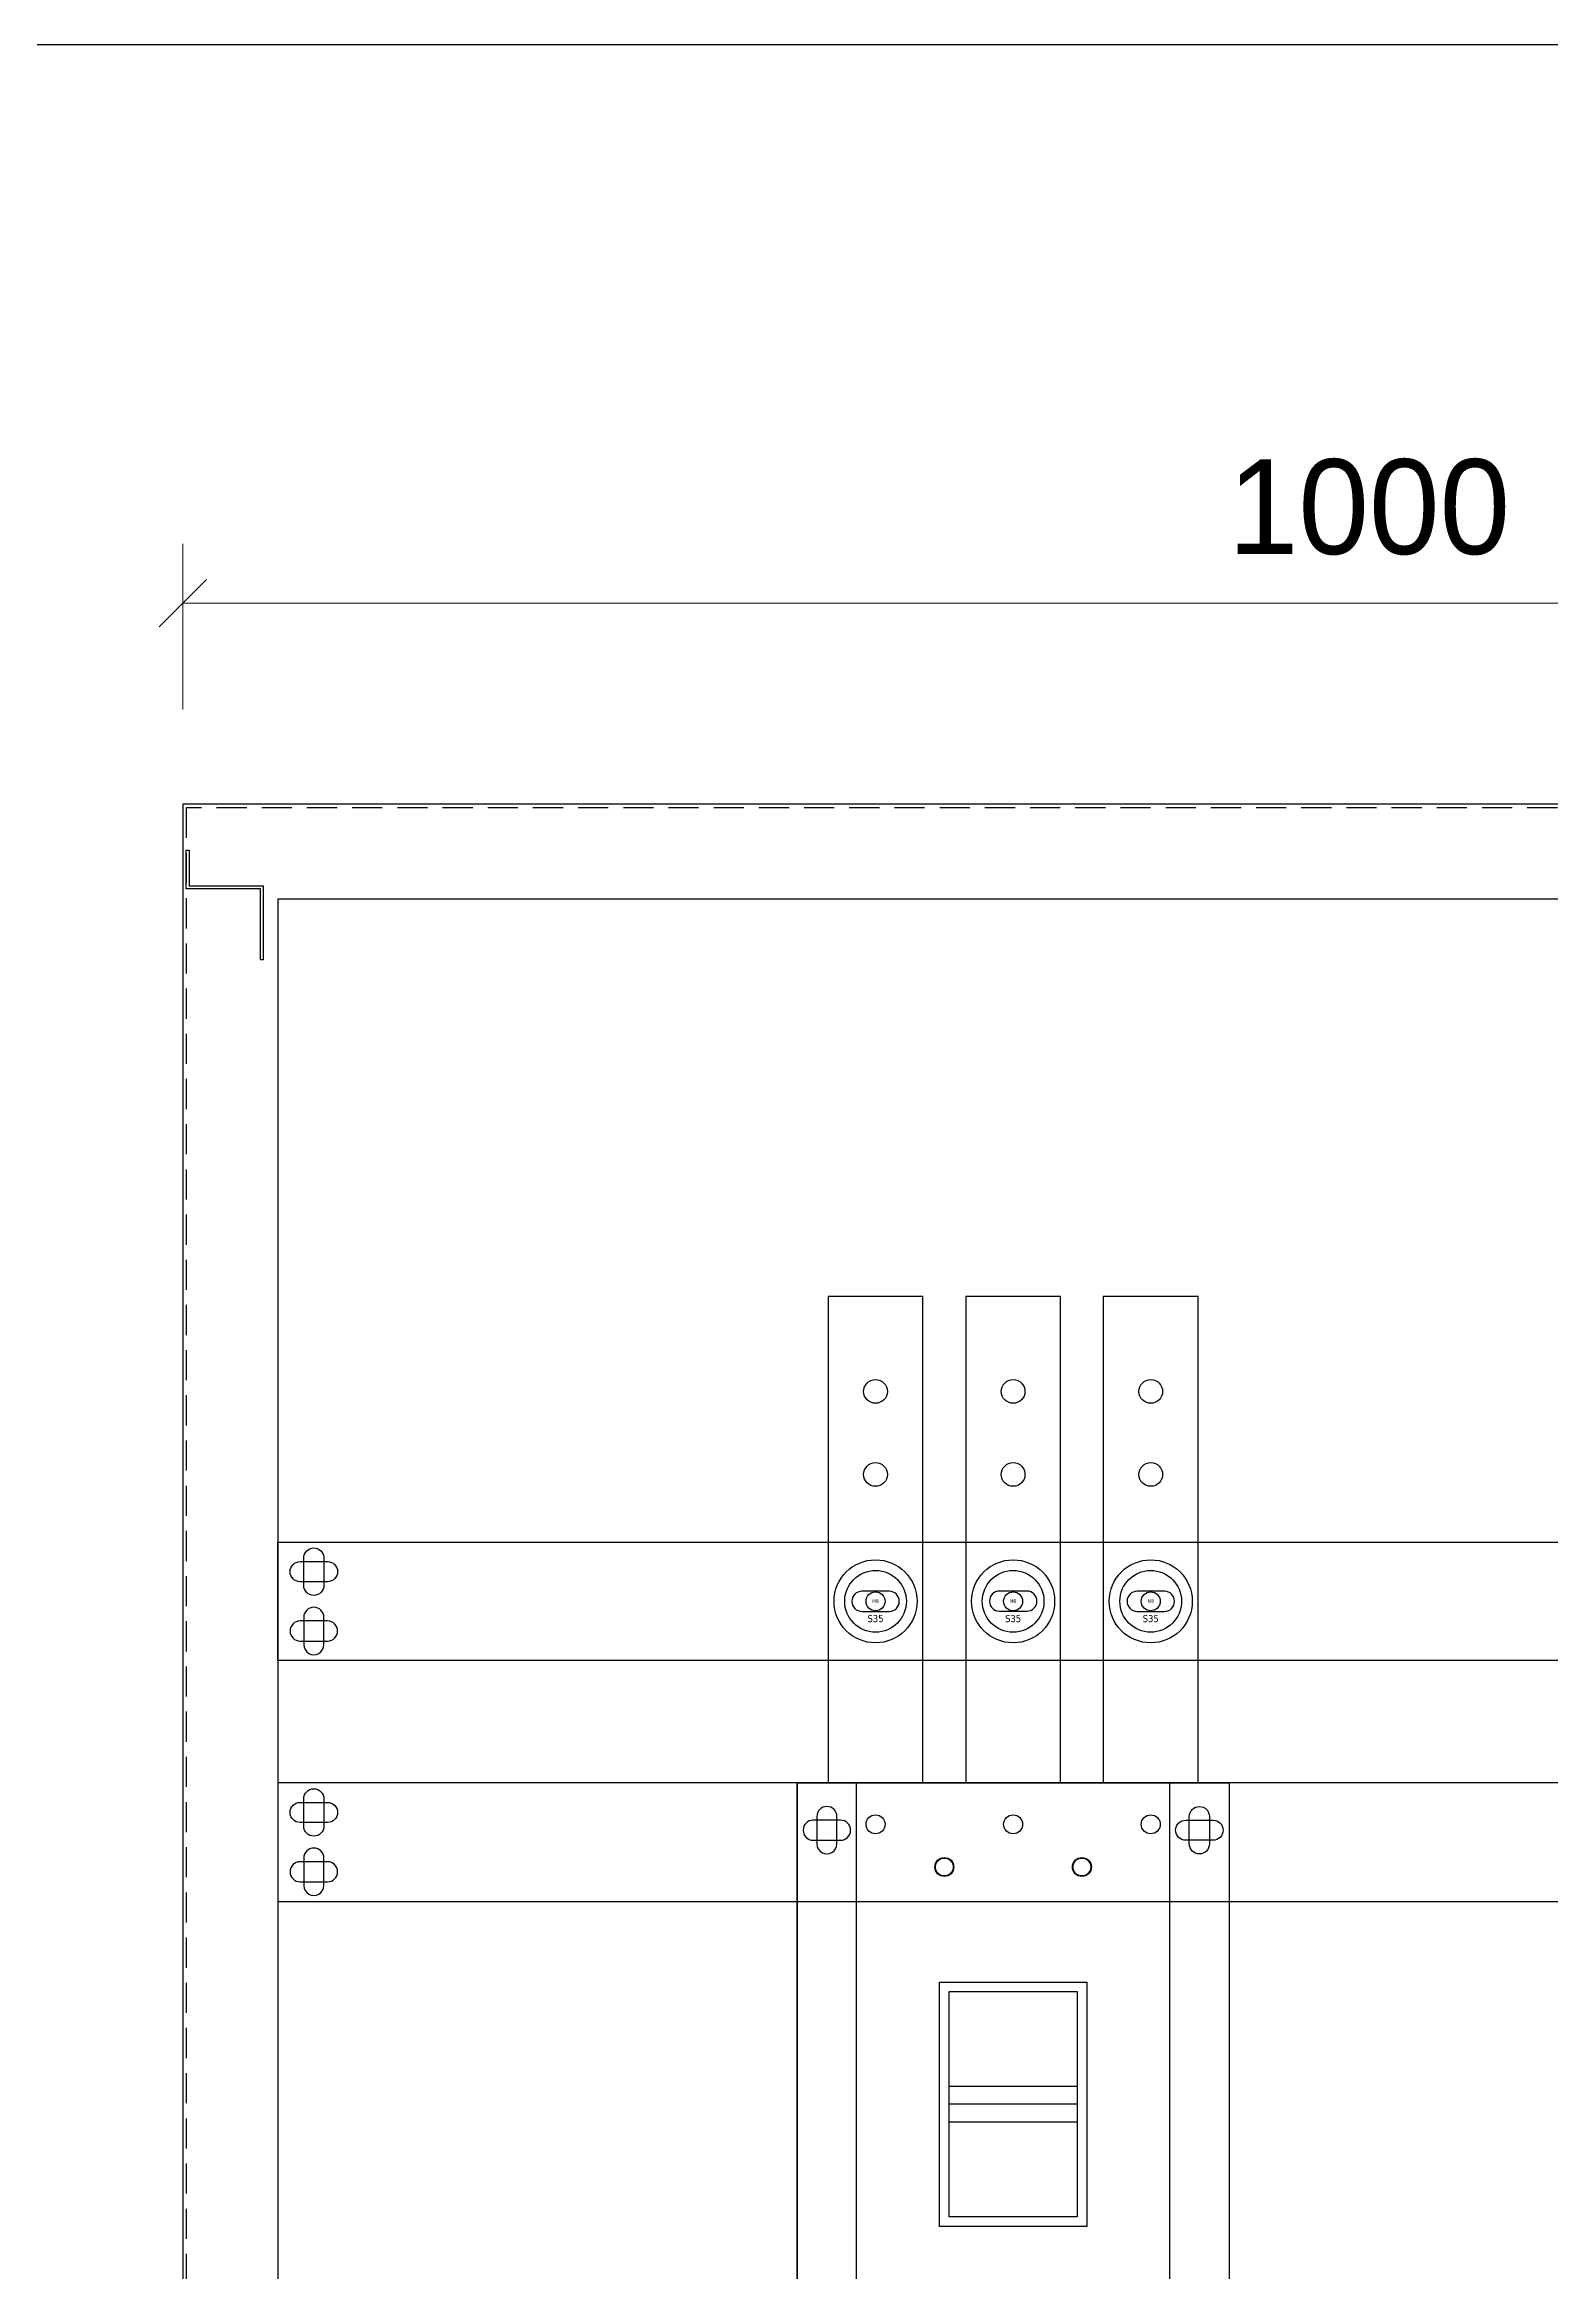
# Model space of a CAD drawing. Header units: millimetres. Extents: x 0 to 5940, y 0 to 4200.
# Drawn here: x 2631 to 3266, y 3261 to 4200 of the extents above; entities that cross this region are included whole.
import ezdxf
from ezdxf.enums import TextEntityAlignment as Align

# ---------------------------------------------------------------- set-up
doc = ezdxf.new("R2010")
doc.units = ezdxf.units.MM
doc.linetypes.add('HIDDENX2', pattern=[19.05, 12.7, -6.35])
doc.layers.add('CNC', color=7, linetype='Continuous')
doc.layers.add('DIM', color=253, linetype='Continuous')
doc.styles.add('Tahoma (Input Text)', font='tahoma.ttf')
doc.dimstyles.new('Dim-40', dxfattribs={"dimtxt": 40, "dimasz": 20, "dimexe": 25, "dimexo": 40, "dimgap": 20, "dimtad": 1, "dimdec": 0, "dimtxsty": 'Standard', "dimblk": 'OBLIQUE', "dimcen": 15, "dimclrd": 5, "dimclre": 5, "dimclrt": 3, "dimazin": 3, "dimtfac": 1, "dimtdec": 0, "dimtmove": 0, "dimatfit": 3, "dimldrblk": 'ARCHTICK', "dimlwd": 9, "dimlwe": 9})

# ---------------------------------------------------------------- blocks, each defined once
blk = doc.blocks.new('khungtenAsean2')
at = {"color": 7}
blk.add_lwpolyline([(0, 0), (2970, 0), (2970, -2100), (0, -2100)], close=True, dxfattribs=at)
at = {"color": 1, "style": 'Tahoma (Input Text)', "flags": 8}
for tag, p in [('#03', (506.57, -2019.3)), ('#01', (137.05, -2021.28)), ('#05', (1106.63, -2021.28)), ('#07', (1834.68, -2021.28)), ('#09', (2146.72, -2021.28)), ('#02', (98.46, -2081.28)), ('#04', (486.11, -2081.28)), ('#06', (1065.33, -2081.28)), ('#08', (1817.45, -2081.28)), ('#10', (2146.72, -2081.28))]:
    blk.add_attdef(tag, p, '', height=25, dxfattribs=at)
blk.add_attdef('#11', text='', height=25, dxfattribs=at).set_placement((2914.99, -2067.35), align=Align.CENTER)
blk = doc.blocks.new('*D18')
at = {"color": 0, "linetype": 'ByBlock', "lineweight": -2}
for p, q in [((2699.36, 3974.49), (2679.36, 3954.49)), ((3679.36, 3954.49), (3699.36, 3974.49))]:
    blk.add_line(p, q, dxfattribs=at)
at = {"layer": 'Defpoints', "color": 0, "transparency": 16777216}
for p in [(2689.36, 3964.49), (2689.36, 3879.72), (3689.36, 3879.72)]:
    blk.add_point(p, dxfattribs=at)
at = {"layer": 'DIM', "color": 5, "lineweight": 9, "transparency": 16777216}
for p, q in [((2689.36, 3919.72), (2689.36, 3989.49)), ((3689.36, 3919.72), (3689.36, 3989.49)), ((3689.36, 3964.49), (2689.36, 3964.49))]:
    blk.add_line(p, q, dxfattribs=at)
at = {"layer": 'DIM', "color": 3, "transparency": 16777216, "insert": (3189.36, 4004.92), "char_height": 40, "attachment_point": 5}
blk.add_mtext('1000', dxfattribs=at)
blk = doc.blocks.new('_ArchTick')
at = {"color": 0, "const_width": 0.15}
blk.add_lwpolyline([(-0.5, -0.5), (0.5, 0.5)], dxfattribs=at)
blk = doc.blocks.new('_Oblique')
at = {"color": 0, "linetype": 'ByBlock', "lineweight": -2}
blk.add_line((-0.5, -0.5), (0.5, 0.5), dxfattribs=at)
blk = doc.blocks.new('A$C294D1861')
at = {"color": 7}
for p, q in [((118, 142), (64, 142)), ((118, 134.5), (64, 134.5)), ((118, 127), (64, 127))]:
    blk.add_line(p, q, dxfattribs=at)
for points in [[(0, 270), (182, 270), (182, 0), (0, 0)], [(64, 182), (118, 182), (118, 87), (64, 87)]]:
    blk.add_lwpolyline(points, close=True, dxfattribs=at)
at = {"color": 1}
for centre in [(33, 252.5), (33, 17.5)]:
    blk.add_circle(centre, 4, dxfattribs=at)
at = {"color": 2}
for centre in [(91, 252.5), (91, 17.5)]:
    blk.add_circle(centre, 4, dxfattribs=at)
at = {"color": 5}
for centre in [(149, 252.5), (149, 17.5)]:
    blk.add_circle(centre, 4, dxfattribs=at)
at = {"color": 7}
for centre in [(62, 234.5), (120, 234.5), (62, 35.5), (120, 35.5)]:
    blk.add_circle(centre, 3.75, dxfattribs=at)
blk = doc.blocks.new('ovan8.5x20')
at = {"layer": 'CNC', "color": 2, "lineweight": -3}
for p, q in [((5.75, 4.25), (-5.75, 4.25)), ((-5.75, -4.25), (5.75, -4.25))]:
    blk.add_line(p, q, dxfattribs=at)
for centre, start, end in [((-5.75, 0), 90, 270), ((5.75, 0), 270, 90)]:
    blk.add_arc(centre, 4.25, start, end, dxfattribs=at)
blk = doc.blocks.new('su35-2')
at = {"color": 1}
for radius in [17.5, 13, 4]:
    blk.add_circle((0, -0.09), radius, dxfattribs=at)
at = {"color": 1, "width": 30.0978, "attachment_point": 5}
for s, insert, char_height in [('{\\fTahoma|b0|i0|c0|p34;M8}', (0, 0), 1.5), ('{\\fTahoma|b0|i0|c0|p34;S35}', (0, -7.39), 3)]:
    blk.add_mtext(s, dxfattribs=dict(at, insert=insert, char_height=char_height))

msp = doc.modelspace()

# ---------------------------------------------------------------- linework, layer by layer
at = {"color": 7}
msp.add_lwpolyline([(3689.36, 3879.72), (2689.36, 3879.72), (2689.36, 2179.72), (3689.36, 2179.72)], close=True, dxfattribs=at)
at = {"color": 7, "linetype": 'HIDDENX2'}
msp.add_lwpolyline([(3687.86, 3878.22), (2690.86, 3878.22), (2690.86, 2181.22), (3687.86, 2181.22)], close=True, dxfattribs=at)
at = {"color": 8}
for points in [[(2722.06, 3814.12), (2722.06, 3844.12), (2690.86, 3844.12), (2690.86, 3860.32), (2692.06, 3860.32), (2692.06, 3845.32), (2723.26, 3845.32), (2723.26, 3814.12)], [(2729.36, 3568.72), (3649.36, 3568.72), (3649.36, 3518.72), (2729.36, 3518.72)], [(2729.36, 3417.22), (3649.36, 3417.22), (3649.36, 3467.22), (2729.36, 3467.22)], [(2973.36, 3467.22), (2948.36, 3467.22), (2948.36, 3192.22), (2973.36, 3192.22)], [(3105.36, 3467.22), (3130.36, 3467.22), (3130.36, 3192.22), (3105.36, 3192.22)]]:
    msp.add_lwpolyline(points, close=True, dxfattribs=at)
at = {"color": 4}
msp.add_lwpolyline([(3649.36, 3839.72), (2729.36, 3839.72), (2729.36, 2219.72), (3649.36, 2219.72)], close=True, dxfattribs=at)
at = {"color": 1}
msp.add_lwpolyline([(3001.36, 3672.22), (2961.36, 3672.22), (2961.36, 3467.22), (3001.36, 3467.22)], close=True, dxfattribs=at)
at = {"color": 2}
for points in [[(3059.36, 3672.22), (3019.36, 3672.22), (3019.36, 3467.22), (3059.36, 3467.22)], [(3008.36, 3383.22), (3070.36, 3383.22), (3070.36, 3280.22), (3008.36, 3280.22)]]:
    msp.add_lwpolyline(points, close=True, dxfattribs=at)
at = {"color": 5}
msp.add_lwpolyline([(3117.36, 3672.22), (3077.36, 3672.22), (3077.36, 3467.22), (3117.36, 3467.22)], close=True, dxfattribs=at)
at = {"color": 1}
for centre in [(2981.36, 3632.22), (2981.36, 3597.22)]:
    msp.add_circle(centre, 5, dxfattribs=at)
at = {"color": 2}
for centre, radius in [((3039.36, 3632.22), 5), ((3039.36, 3597.22), 5), ((3010.36, 3431.72), 4), ((3068.36, 3431.72), 4)]:
    msp.add_circle(centre, radius, dxfattribs=at)
at = {"color": 5}
for centre in [(3097.36, 3632.22), (3097.36, 3597.22)]:
    msp.add_circle(centre, 5, dxfattribs=at)

# ---------------------------------------------------------------- block references
at = {"color": 7, "xscale": 2, "yscale": 2, "zscale": 2}
msp.add_blockref('khungtenAsean2', (0, 4200), dxfattribs=at)
at = {"color": 2}
for p in [(2981.36, 3543.81), (3039.36, 3543.81), (3097.36, 3543.81)]:
    msp.add_blockref('su35-2', p, dxfattribs=at)
at = {"color": 7}
msp.add_blockref('A$C294D1861', (2948.36, 3197.22), dxfattribs=at)
at = {"layer": 'CNC', "lineweight": -3, "xscale": -1}
for p, rotation in [((2744.61, 3556.22), 180), ((2744.61, 3556.22), 270), ((2744.61, 3454.72), 270), ((2744.61, 3454.72), 180), ((3117.86, 3447.22), 90)]:
    msp.add_blockref('ovan8.5x20', p, dxfattribs=dict(at, rotation=rotation))
at = {"layer": 'CNC', "lineweight": -3, "rotation": 270}
for p in [(2744.61, 3531.22), (2960.86, 3447.22), (2744.61, 3429.72)]:
    msp.add_blockref('ovan8.5x20', p, dxfattribs=at)
at = {"layer": 'CNC', "lineweight": -3}
for p in [(2981.39, 3543.72), (3039.39, 3543.81), (3097.39, 3543.72), (2744.61, 3531.22), (2960.86, 3447.22), (2744.61, 3429.72)]:
    msp.add_blockref('ovan8.5x20', p, dxfattribs=at)
at = {"layer": 'CNC', "lineweight": -3, "xscale": -1}
msp.add_blockref('ovan8.5x20', (3117.86, 3447.22), dxfattribs=at)

# ---------------------------------------------------------------- dimensions: what is measured, and where the dimension line sits
at = {"layer": 'DIM', "color": 7}
dim = msp.add_linear_dim(base=(2689.36, 3964.49), p1=(3689.36, 3879.72), p2=(2689.36, 3879.72), angle=180, dimstyle='Dim-40', dxfattribs=at)
dim.commit()
dim.dimension.update_dxf_attribs({"geometry": '*D18', "text_midpoint": (3189.36, 3964.49), "dimtype": 160})

doc.saveas('drawing.dxf')
